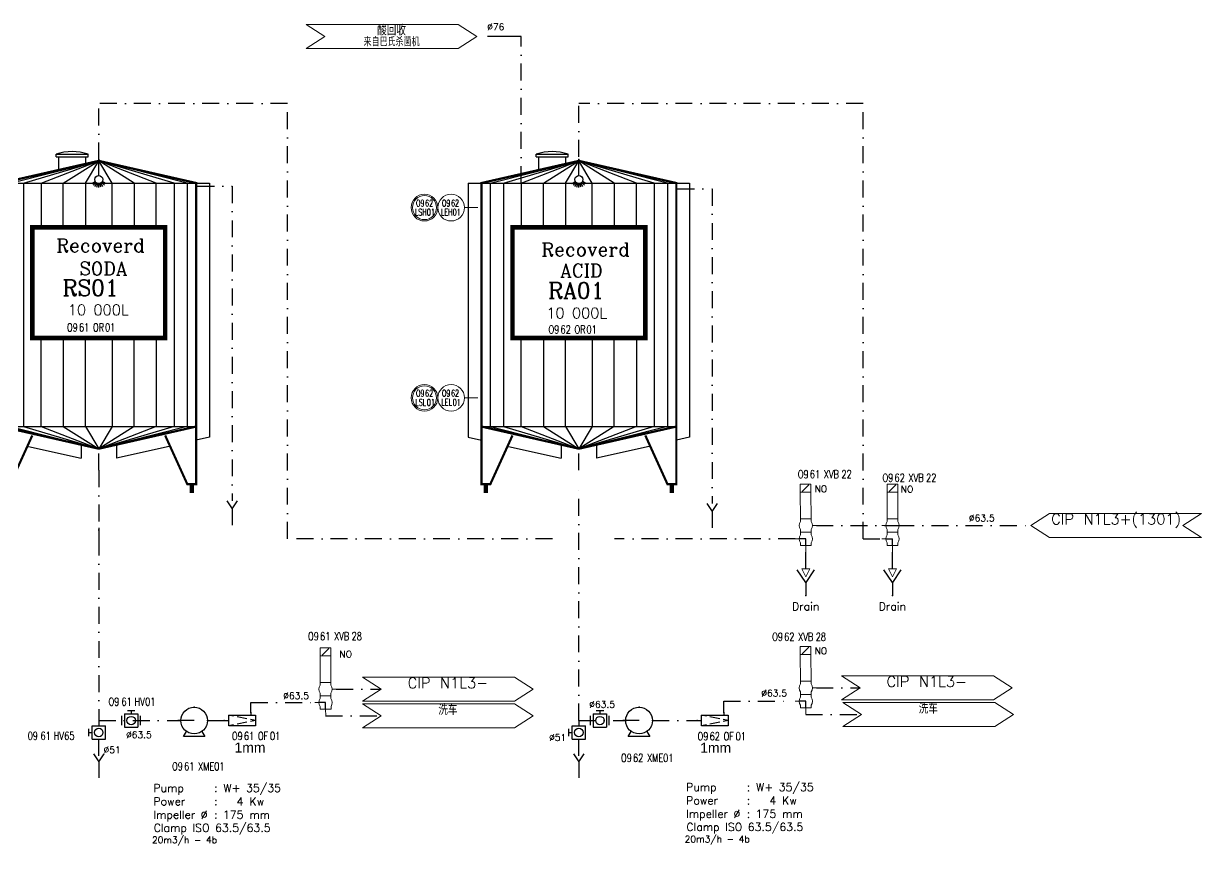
# Model space of a CAD drawing. Header units: inches. Extents: x 12106 to 13243, y 17488 to 18248.
# Drawn here: x 12801.8 to 13243.4, y 17585.4 to 17893.5 of the extents above; entities that cross this region are included whole.
import ezdxf
from ezdxf.enums import TextEntityAlignment as Align

# ---------------------------------------------------------------- set-up
doc = ezdxf.new("R2010")
doc.units = ezdxf.units.IN
doc.header["$MEASUREMENT"] = 0
for name, pattern in [('DASHDOT', [25.4, 12.7, -6.35, 0, -6.35]), ('DASHDOT2', [12.7, 6.35, -3.175, 0, -3.175]), ('DASHED2', [9.525, 6.35, -3.175])]:
    doc.linetypes.add(name, pattern=pattern)
for name, color, linetype in [('17 Pipe CIP', 4, 'DASHDOT'), ('19 Pipe Process', 30, 'Continuous'), ('CUVERIE', 7, 'Continuous'), ('MATERIEL-DIVERS', 7, 'Continuous'), ('POMPES', 7, 'Continuous'), ('POMPES-PROCESS', 7, 'Continuous'), ('REPERES', 7, 'Continuous'), ('techn-data', 7, 'Continuous'), ('TEXTES', 7, 'Continuous'), ('TUYAUTERIE-EAU UTILITES FROIDE', 142, 'Continuous'), ('TUYAUTERIE-EGOUT', 32, 'Continuous'), ('TUYAUTERIE-NEP', 4, 'DASHDOT2'), ('TUYAUTERIE-PROCESS', 30, 'Continuous'), ('TXT_ENG', 7, 'Continuous'), ('TXT_FR', 7, 'Continuous'), ('VANNES', 7, 'Continuous')]:
    doc.layers.add(name, color=color, linetype=linetype)
for name, color, linetype, lineweight in [('31 Equipment', 7, 'Continuous', 9), ('33 Instruments Labels', 7, 'Continuous', 9), ('43 TXT English', 7, 'Continuous', 9)]:
    doc.layers.add(name, color=color, linetype=linetype, lineweight=lineweight)
doc.layers.get('REPERES').off()
doc.styles.add('ROMANC', font='romanc')
doc.styles.add('ROMANS', font='ROMANS.SHX')
doc.styles.get("Standard").update_dxf_attribs({"font": 'arial.ttf'})
doc.styles.add('USER1', font='TXT.SHX', dxfattribs={"bigfont": 'gbcbig.shx'})

# ---------------------------------------------------------------- blocks, each defined once
blk = doc.blocks.new('TROU')
at = {"layer": 'CUVERIE'}
for p, q in [((-6, 4), (-6, 5)), ((-6, 5), (6, 5)), ((6, 4), (6, 5)), ((-6, 4), (6, 4)), ((-5, -1), (-5, 4)), ((5, 4), (5, 1))]:
    blk.add_line(p, q, dxfattribs=at)
blk.add_arc((0, -12.5), 18.5, 71.0754, 108.9246, dxfattribs=at)
blk = doc.blocks.new('SPB')
at = {"color": 7}
for p, q in [((0, -6), (0, 0)), ((-2.598, -9), (-1.302, -8.25)), ((-2.124, -9.624), (-1.062, -8.562)), ((-1.5, -10.098), (-0.75, -8.802)), ((1.5, -10.098), (0.75, -8.802)), ((2.124, -9.624), (1.062, -8.562)), ((2.598, -9), (1.302, -8.25)), ((-0.774, -10.398), (-0.39, -8.952)), ((0, -10.5), (0, -9)), ((0.774, -10.398), (0.39, -8.952))]:
    blk.add_line(p, q, dxfattribs=at)
blk.add_circle((0, -7.5), 1.5, dxfattribs=at)
at = {"color": 7, "extrusion": (0, 1, 0)}
blk.add_point((0, 0), dxfattribs=at)
blk = doc.blocks.new('12M3I')
at = {"color": 7}
for p, q in [((-33.2, 116.2), (0, 124.5)), ((-28.22, 116.2), (0, 124.5)), ((-21.58, 116.2), (0, 124.5)), ((-13.28, 116.2), (0, 124.5)), ((-4.98, 116.2), (0, 124.5)), ((4.98, 116.2), (0, 124.5)), ((13.28, 116.2), (0, 124.5)), ((21.58, 116.2), (0, 124.5)), ((28.22, 116.2), (0, 124.5)), ((33.2, 116.2), (0, 124.5)), ((-41.5, 116.2), (41.5, 116.2)), ((-41.5, 116.2), (-41.5, 20.92)), ((-33.2, 116.2), (-33.2, 24.9)), ((-28.22, 116.2), (-28.22, 24.9)), ((-21.58, 116.2), (-21.58, 99.6)), ((-13.28, 99.6), (-13.28, 116.2)), ((-4.98, 116.2), (-4.98, 99.6)), ((4.98, 99.6), (4.98, 116.2)), ((13.28, 116.2), (13.28, 99.6)), ((21.58, 99.6), (21.58, 116.2)), ((28.22, 116.2), (28.22, 24.9)), ((33.2, 116.2), (33.2, 24.9)), ((41.5, 116.2), (41.5, 20.92)), ((-21.58, 24.9), (-21.58, 58.1)), ((-13.28, 58.1), (-13.28, 24.9)), ((-4.98, 24.9), (-4.98, 58.1)), ((4.98, 58.1), (4.98, 24.9)), ((13.28, 24.9), (13.28, 58.1)), ((21.58, 58.1), (21.58, 24.9)), ((-36.52, 24.9), (36.52, 24.9)), ((-33.2, 24.9), (0, 16.6)), ((-28.22, 24.9), (0, 16.6)), ((-21.58, 24.9), (0, 16.6)), ((-13.28, 24.9), (0, 16.6)), ((-4.98, 24.9), (0, 16.6)), ((33.2, 24.9), (0, 16.6)), ((28.22, 24.9), (0, 16.6)), ((21.58, 24.9), (0, 16.6)), ((13.28, 24.9), (0, 16.6)), ((4.98, 24.9), (0, 16.6)), ((-41.5, 20.92), (-36.55, 19.8)), ((-6.64, 18.26), (-6.64, 13)), ((6.64, 18.26), (6.64, 13)), ((41.5, 20.92), (36.55, 19.8)), ((-26.36, 17.48), (-6.64, 13)), ((26.36, 17.48), (6.64, 13))]:
    blk.add_line(p, q, dxfattribs=at)
for points, const_width in [([(-24.9, 21.58), (-33.2, 3.32), (-36.52, 3.32), (-36.52, 116.2), (0, 124.5), (36.52, 116.2), (36.52, 3.32), (33.2, 3.32), (24.9, 21.58)], 0.83), ([(-36.52, 24.9), (0, 16.6), (36.52, 24.9)], 0.83), ([(-34.86, 3.32), (-34.86, 0)], 1.66), ([(34.86, 3.32), (34.86, 0)], 1.66)]:
    blk.add_lwpolyline(points, dxfattribs=dict(at, const_width=const_width))
at = {"color": 7, "const_width": 1.66}
blk.add_lwpolyline([(-24.9, 99.6), (24.9, 99.6), (24.9, 58.1), (-24.9, 58.1)], close=True, dxfattribs=at)
at = {"layer": 'TUYAUTERIE-PROCESS', "color": 7, "extrusion": (0, 1, 0)}
blk.add_point((0, 125), dxfattribs=at)
at = {"layer": 'TUYAUTERIE-PROCESS', "color": 2}
for p in [(0, 125), (0, 16.6)]:
    blk.add_point(p, dxfattribs=at)
at = {"layer": 'TUYAUTERIE-PROCESS', "color": 7, "extrusion": (0, -1, 0)}
blk.add_point((0, 16.6), dxfattribs=at)
at = {"layer": 'MATERIEL-DIVERS'}
blk.add_blockref('SPB', (0, 125), dxfattribs=at)
blk = doc.blocks.new('VALVBUTT A BRIDES')
at = {"layer": 'VANNES'}
for p, q in [((-3.5, -1.73), (-3.5, 1.74)), ((-2.5, 2.5), (-2.5, -2.5)), ((-2.5, 2.5), (2.5, 2.5)), ((-1.4, 3.77), (1.4, 3.77)), ((0, 3.77), (0, 2.5)), ((2.5, 2.5), (2.5, -2.5)), ((3.5, -1.73), (3.5, 1.74)), ((-2.5, -2.5), (2.5, -2.5))]:
    blk.add_line(p, q, dxfattribs=at)
blk.add_circle((0, 0), 1.6, dxfattribs=at)
blk = doc.blocks.new('PUMPCENP')
at = {"color": 7}
for p, q in [((0, 0), (-6, 0)), ((-4.04, -6), (-2.93, -4.05)), ((2.92, -4.06), (3.99, -6)), ((3.99, -6), (-4.04, -6))]:
    blk.add_line(p, q, dxfattribs=at)
blk.add_circle((0, 0), 5, dxfattribs=at)
at = {"color": 7, "extrusion": (1, 0, 0)}
blk.add_point((0, 5), dxfattribs=at)
at = {"color": 7, "extrusion": (-1, 0, 0)}
blk.add_point((-6, 0), dxfattribs=at)
at = {"color": 7, "extrusion": (0, 1, 0)}
blk.add_point((5, 0), dxfattribs=at)
blk = doc.blocks.new('APV-SIGN-ARW-DWG-1')
at = {"layer": '31 Equipment'}
for p, q in [((-32, 4.49), (25, 4.49)), ((-32, 4.49), (-25, 0)), ((25, 4.49), (32, 0)), ((-25, 0), (-32, -4.49)), ((32, 0), (25, -4.49)), ((-32, -4.49), (25, -4.49))]:
    blk.add_line(p, q, dxfattribs=at)
at = {"layer": '31 Equipment', "style": 'ROMANS', "width": 0.8}
for tag, p in [('TEXT1', (0, 0.37)), ('TEXT2', (0, -3.63))]:
    blk.add_attdef(tag, text='', height=3, dxfattribs=at).set_placement(p, align=Align.CENTER)
blk = doc.blocks.new('SFILT')
at = {"color": 7}
for p, q in [((-10, 0), (-8.33, 0)), ((1.67, 2), (-8.33, 2)), ((-8.33, 2), (-8.33, -2)), ((-6.5, 1.63), (-8.33, 2)), ((-1.5, 0.63), (-5.17, 1.37)), ((1.67, 0), (-0.17, 0.37)), ((1.67, 0), (-0.17, -0.37)), ((1.67, -2), (1.67, 2)), ((-6.5, -1.63), (-8.33, -2)), ((-8.33, -2), (1.67, -2)), ((-1.5, -0.63), (-5.17, -1.37)), ((0, -3), (0, -2))]:
    blk.add_line(p, q, dxfattribs=at)
at = {"color": 7, "extrusion": (-1, 0, 0)}
blk.add_point((-10, 0), dxfattribs=at)
at = {"color": 7, "extrusion": (0, -1, 0)}
blk.add_point((0, -3), dxfattribs=at)
blk = doc.blocks.new('APV-VLV-SSEAT-SW44-4')
at = {"layer": '31 Equipment', "ltscale": 38}
for p, q in [((1.25, 20.25), (-1.25, 17.75)), ((-4, 5), (-2.5, 5)), ((-2, 6.5), (-2, 7.5)), ((2, 6.5), (2, 7.5)), ((-4, 0), (-2.5, 0)), ((-2, 2.5), (-2, 3.5)), ((-2, 2.5), (2, 2.5)), ((-2, 1.5), (-2, 2.5)), ((2, 2.5), (2, 3.5)), ((2, 1.5), (2, 2.5)), ((-2, -2.5), (-2, -1.5)), ((-2, -2.5), (2, -2.5)), ((0, -5), (0, -2.5)), ((2, -2.5), (2, -1.5))]:
    blk.add_line(p, q, dxfattribs=at)
at = {"layer": '31 Equipment', "lineweight": 30}
for p, q in [((-2.5, 5), (2.5, 5)), ((-2.5, 0), (0, 0)), ((0, -2.5), (0, 0))]:
    blk.add_line(p, q, dxfattribs=at)
at = {"layer": '31 Equipment'}
blk.add_line((2.5, 5), (4, 5), dxfattribs=at)
at = {"layer": '31 Equipment', "ltscale": 38}
for points in [[(-2, 17.5), (2, 17.5), (2, 20.5), (-2, 20.5)], [(-2, 7.5), (2, 7.5), (2, 17.5), (-2, 17.5)]]:
    blk.add_lwpolyline(points, close=True, dxfattribs=at)
for centre, start, end in [((0, 5), 143.1301, 216.8699), ((0, 5), 323.1301, 36.8699), ((0, 0), 143.1301, 216.8699), ((0, 0), 323.1301, 36.8699)]:
    blk.add_arc(centre, 2.5, start, end, dxfattribs=at)
blk = doc.blocks.new('EGOUT')
at = {"color": 7}
for p, q in [((-3.2, 9.61), (0, 4.81)), ((0, 4.81), (3.2, 9.61)), ((0, 4.81), (0, 0))]:
    blk.add_line(p, q, dxfattribs=at)
at = {"color": 7, "extrusion": (0, -1, 0)}
blk.add_point((0, 0), dxfattribs=at)
at = {"layer": 'POMPES-PROCESS', "style": 'ROMANS'}
blk.add_attdef('EGOUT', text='', height=3, dxfattribs=at).set_placement((0, -4), align=Align.MIDDLE)
blk = doc.blocks.new('APV-SIGN-ARW-FLOW-1')
at = {"layer": '31 Equipment'}
for p, q in [((-1.5, -1.5), (-1.5, 1.5)), ((-1.5, 1.5), (1.5, 0)), ((1.5, 0), (-1.5, -1.5))]:
    blk.add_line(p, q, dxfattribs=at)
blk = doc.blocks.new('APV-VLV-SSEAT-SW43-41')
at = {"layer": '31 Equipment', "ltscale": 38}
for p, q in [((1.25, 20.25), (-1.25, 17.75)), ((-2, 7.5), (-2, 6.5)), ((2, 7.5), (2, 6.5)), ((2.5, 5), (4, 5)), ((-2.5, 0), (-4, 0)), ((-2, 2.5), (-2, 3.5)), ((-2, 2.5), (2, 2.5)), ((-2, 2.5), (-2, 1.5)), ((2, 2.5), (2, 3.5)), ((2, 2.5), (2, 1.5)), ((-2, -1.5), (-2, -2.5)), ((-2, -2.5), (2, -2.5)), ((0, -2.5), (0, -5)), ((2, -1.5), (2, -2.5))]:
    blk.add_line(p, q, dxfattribs=at)
at = {"layer": '31 Equipment', "lineweight": 30}
for p, q in [((0, 0), (-2.5, 0)), ((0, -2.5), (0, 0))]:
    blk.add_line(p, q, dxfattribs=at)
at = {"layer": '31 Equipment', "ltscale": 38}
for points in [[(-2, 17.5), (2, 17.5), (2, 20.5), (-2, 20.5)], [(-2, 7.5), (2, 7.5), (2, 17.5), (-2, 17.5)]]:
    blk.add_lwpolyline(points, close=True, dxfattribs=at)
for centre, start, end in [((0, 5), 143.1301, 216.8699), ((0, 5), 323.1301, 36.8699), ((0, 0), 143.1301, 216.8699), ((0, 0), 323.1301, 36.8699)]:
    blk.add_arc(centre, 2.5, start, end, dxfattribs=at)
blk = doc.blocks.new('APV-INS-M-L-LE1')
at = {"layer": '31 Equipment', "color": 7}
blk.add_line((0, -5), (0, -10), dxfattribs=at)
blk.add_circle((0, 0), 5, dxfattribs=at)
blk = doc.blocks.new('APV-INS-F-L-LS')
at = {"layer": '31 Equipment'}
for radius in [5, 4.5]:
    blk.add_circle((0, 0), radius, dxfattribs=at)
at = {"layer": '33 Instruments Labels', "style": 'ROMANS', "width": 0.8}
blk.add_attdef('LS?', text='', height=3, dxfattribs=at).set_placement((0, 0), align=Align.MIDDLE)
blk = doc.blocks.new('REPINS2')
at = {"layer": 'TEXTES', "style": 'ROMANS', "width": 0.7}
for tag, p in [('ZONE', (-3.35, 0.8)), ('SOUSZONE', (0.05, 0.8)), ('NUM', (0.7, -2.6))]:
    blk.add_attdef(tag, p, '', height=2.5, dxfattribs=at)
blk.add_attdef('ELEMENT', text='', height=2.5, dxfattribs=at).set_placement((-1.56, -2.59), align=Align.CENTER)
blk = doc.blocks.new('REPNORM')
at = {"layer": 'TEXTES', "style": 'ROMANS', "width": 0.75}
for tag, p in [('ZONE', (-9.75, -1.25)), ('SOUSZONE', (-5.25, -1.25)), ('ELEMENT', (0, -1.25)), ('NUM', (4.5, -1.25))]:
    blk.add_attdef(tag, p, '', height=3, dxfattribs=at)
blk = doc.blocks.new('TEXT-PUMP_caract_ANGLAIS')
at = {"layer": 'techn-data', "style": 'ROMANS'}
for s, p in [('Pump', (-22, 9)), ('Power', (-22, 4)), ('Kw', (14, 4)), ('Impeller %%C', (-22, -1)), ('mm', (14, -1))]:
    blk.add_text(s, height=3, dxfattribs=at).set_placement(p)
for p in [(2, 9), (2, 4), (2, -1)]:
    blk.add_text(':', height=3, dxfattribs=at).set_placement(p, align=Align.RIGHT)
blk.add_attdef('Type', (4.23, 9), '', height=3, dxfattribs=at)
for tag, p in [('Pui', (11.76, 4)), ('Dia', (11.76, -1))]:
    blk.add_attdef(tag, text='', height=3, dxfattribs=at).set_placement(p, align=Align.RIGHT)
blk = doc.blocks.new('A$C2FB17F40')
at = {"layer": 'VANNES'}
for p, q in [((0, 2.1), (0, 4.9)), ((1.26, 6), (6.26, 6)), ((1.26, 1), (1.26, 6)), ((6.26, 1), (6.26, 6)), ((0, 3.5), (1.26, 3.5)), ((1.26, 1), (6.26, 1))]:
    blk.add_line(p, q, dxfattribs=at)
blk.add_circle((3.76, 3.5), 1.6, dxfattribs=at)

msp = doc.modelspace()

# ---------------------------------------------------------------- linework, layer by layer
at = {"layer": '17 Pipe CIP'}
msp.add_line((12988.42, 17888.63), (12971.78, 17888.63), dxfattribs=at)
at = {"layer": 'MATERIEL-DIVERS'}
for p, q in [((12828, 17619.64), (12830, 17616.64)), ((12830, 17616.64), (12832, 17619.64)), ((13008, 17619.64), (13010, 17616.64)), ((13010, 17616.64), (13012, 17619.64)), ((12830, 17616.64), (12830, 17610.64)), ((13010, 17616.64), (13010, 17610.64))]:
    msp.add_line(p, q, dxfattribs=at)
at = {"layer": 'TUYAUTERIE-EGOUT'}
for p, q in [((13095.02, 17689.06), (13095.02, 17695.31)), ((13127.52, 17689.06), (13127.52, 17695.31)), ((12830, 17618.93), (12830, 17625.2)), ((13010, 17618.93), (13010, 17625.2))]:
    msp.add_line(p, q, dxfattribs=at)
at = {"layer": 'TUYAUTERIE-NEP'}
for p, q in [((12988.42, 17833.68), (12988.42, 17888.63)), ((12830, 17842.48), (12830, 17863.45)), ((13010, 17843.48), (13009.99, 17863.5)), ((12867, 17832.48), (12880, 17832.48)), ((12880, 17832.48), (12880, 17714.48)), ((13047, 17831.48), (13060, 17831.48)), ((13060, 17831.48), (13060, 17713.48)), ((12830, 17725.98), (12830, 17733.73)), ((13010, 17725.98), (13010, 17733.48)), ((12830, 17725.98), (12830, 17632.16)), ((13010, 17632.16), (13010, 17718.98)), ((12878, 17714.48), (12880, 17711.48)), ((12880, 17711.48), (12882, 17714.48)), ((12880, 17711.48), (12880, 17705.48)), ((13058, 17713.48), (13060, 17710.48)), ((13060, 17710.48), (13062, 17713.48)), ((13060, 17710.48), (13060, 17704.48)), ((12830, 17704.42), (12830, 17699.42)), ((13099.02, 17705.31), (13125.02, 17705.31)), ((13129.37, 17705.31), (13179.37, 17705.31)), ((13116.52, 17700.31), (13123.52, 17700.31)), ((12919.06, 17643.93), (12935.89, 17643.93)), ((13099.02, 17644.4), (13115.4, 17644.4)), ((12887.08, 17635.16), (12887.08, 17638.92)), ((12887.08, 17638.92), (12911.07, 17638.92)), ((13064.28, 17635.16), (13064.28, 17639.39)), ((13064.28, 17639.39), (13087.36, 17639.39)), ((12830, 17632.16), (12830, 17630.2)), ((12830, 17632.16), (12860.78, 17632.16)), ((12870.78, 17632.16), (12878.75, 17632.16)), ((12915.07, 17633.92), (12935.6, 17633.92)), ((13010, 17632.16), (13010, 17630.2)), ((13010, 17632.16), (13027.55, 17632.16)), ((13037.55, 17632.16), (13055.11, 17632.16)), ((13095.02, 17634.39), (13115.98, 17634.39))]:
    msp.add_line(p, q, dxfattribs=at)
for points in [[(13000.07, 17700.31), (12900.73, 17700.31), (12900.73, 17863.45), (12830, 17863.45)], [(13116.52, 17700.31), (13116.52, 17863.54), (13009.97, 17863.5)], [(13091.02, 17700.31), (13023.29, 17700.31)]]:
    msp.add_lwpolyline(points, dxfattribs=at)

# ---------------------------------------------------------------- block references
at = {"layer": '19 Pipe Process'}
for p in [(12830, 17717.48), (13010, 17717.48)]:
    msp.add_blockref('12M3I', p, dxfattribs=at)
at = {"layer": '33 Instruments Labels'}
for p in [(12952.1, 17824.46), (12952.1, 17753.16)]:
    msp.add_blockref('APV-INS-F-L-LS', p, dxfattribs=at)
at = {"layer": '33 Instruments Labels', "rotation": 90}
for p in [(12962.1, 17824.46), (12962.1, 17753.16)]:
    msp.add_blockref('APV-INS-M-L-LE1', p, dxfattribs=at)
at = {"layer": '43 TXT English'}
for p in [(12872.5, 17596.38), (13072.2, 17596.71)]:
    msp.add_blockref('TEXT-PUMP_caract_ANGLAIS', p, dxfattribs=at).add_auto_attribs({'Dia': '175', 'Pui': '4', 'Type': 'W+ 35/35'})
at = {"layer": 'MATERIEL-DIVERS'}
ref = msp.add_blockref('APV-SIGN-ARW-DWG-1', (12939.77, 17888.63), dxfattribs=at)
ref.add_attrib('TEXT1', '酸回收', dxfattribs={"layer": '31 Equipment', "height": 4, "style": 'USER1'}).set_placement((12939.77, 17889.01), align=Align.CENTER)
ref.add_attrib('TEXT2', '来自巴氏杀菌机', dxfattribs={"layer": '31 Equipment', "height": 3, "style": 'USER1'}).set_placement((12939.77, 17885.01), align=Align.CENTER)
for p in [(12820, 17839.48), (13000, 17839.48)]:
    msp.add_blockref('TROU', p, dxfattribs=at)
ref = msp.add_blockref('APV-SIGN-ARW-DWG-1', (13211.38, 17705.31), dxfattribs=dict(at, xscale=-1))
ref.add_attrib('TEXT1', 'CIP N1L3+(1301)', dxfattribs={"layer": '31 Equipment', "height": 4, "style": 'USER1'}).set_placement((13211.38, 17705.69), align=Align.CENTER)
at = {"layer": 'MATERIEL-DIVERS', "xscale": -1}
for name, p, rotation in [('APV-SIGN-ARW-FLOW-1', (13095.02, 17687.56), 90), ('APV-SIGN-ARW-FLOW-1', (13127.52, 17687.56), 90), ('SFILT', (12887.08, 17632.16), 180), ('SFILT', (13064.28, 17632.16), 180)]:
    msp.add_blockref(name, p, dxfattribs=dict(at, rotation=rotation))
at = {"layer": 'MATERIEL-DIVERS'}
ref = msp.add_blockref('EGOUT', (13095.02, 17679.06), dxfattribs=dict(at, xscale=-1))
ref.add_attrib('EGOUT', 'Drain', dxfattribs={"layer": 'POMPES-PROCESS', "height": 3, "style": 'ROMANS'}).set_placement((13095.02, 17675.06), align=Align.MIDDLE)
ref = msp.add_blockref('EGOUT', (13127.52, 17679.06), dxfattribs=dict(at, xscale=-1))
ref.add_attrib('EGOUT', 'Drain', dxfattribs={"layer": 'POMPES-PROCESS', "height": 3, "style": 'ROMANS'}).set_placement((13127.52, 17675.06), align=Align.MIDDLE)
ref = msp.add_blockref('APV-SIGN-ARW-DWG-1', (12960.89, 17643.93), dxfattribs=at)
ref.add_attrib('TEXT1', 'CIP N1L3-', dxfattribs={"layer": '31 Equipment', "height": 4, "style": 'USER1'}).set_placement((12960.89, 17644.3), align=Align.CENTER)
ref = msp.add_blockref('APV-SIGN-ARW-DWG-1', (13140.4, 17644.4), dxfattribs=at)
ref.add_attrib('TEXT1', 'CIP N1L3-', dxfattribs={"layer": '31 Equipment', "height": 4, "style": 'USER1'}).set_placement((13140.4, 17644.77), align=Align.CENTER)
ref = msp.add_blockref('APV-SIGN-ARW-DWG-1', (12960.89, 17633.92), dxfattribs=at)
ref.add_attrib('TEXT1', '洗车', dxfattribs={"layer": '31 Equipment', "height": 4, "style": 'USER1'}).set_placement((12960.89, 17634.3), align=Align.CENTER)
ref = msp.add_blockref('APV-SIGN-ARW-DWG-1', (13140.98, 17634.39), dxfattribs=at)
ref.add_attrib('TEXT1', '洗车', dxfattribs={"layer": '31 Equipment', "height": 4, "style": 'USER1'}).set_placement((13140.98, 17634.77), align=Align.CENTER)
at = {"layer": 'POMPES'}
for p in [(12865.78, 17632.16), (13032.55, 17632.16)]:
    msp.add_blockref('PUMPCENP', p, dxfattribs=at)
at = {"layer": 'REPERES'}
for name, p, values in [('REPINS2', (12952.29, 17824.1), {'ZONE': 'O9', 'SOUSZONE': '62', 'NUM': '01', 'ELEMENT': 'LSH'}), ('REPINS2', (12962.02, 17824.11), {'ZONE': 'O9', 'SOUSZONE': '62', 'NUM': '01', 'ELEMENT': 'LEH'}), ('REPNORM', (12827.85, 17779.3), {'ZONE': 'O9', 'SOUSZONE': '61', 'ELEMENT': 'OR', 'NUM': '01'}), ('REPNORM', (13008.36, 17778.52), {'ZONE': 'O9', 'SOUSZONE': '62', 'ELEMENT': 'OR', 'NUM': '01'}), ('REPINS2', (12952.29, 17752.8), {'ZONE': 'O9', 'SOUSZONE': '62', 'NUM': '01', 'ELEMENT': 'LSL'}), ('REPINS2', (12962.02, 17752.81), {'ZONE': 'O9', 'SOUSZONE': '62', 'NUM': '01', 'ELEMENT': 'LEL'}), ('REPNORM', (13035.54, 17617.92), {'ZONE': 'O9', 'SOUSZONE': '62', 'ELEMENT': 'XME', 'NUM': ' 01'}), ('REPNORM', (12867.25, 17614.75), {'ZONE': 'O9', 'SOUSZONE': '61', 'ELEMENT': 'XME', 'NUM': ' 01'})]:
    msp.add_blockref(name, p, dxfattribs=at).add_auto_attribs(values)
ref = msp.add_blockref('REPNORM', (13101.83, 17724.27), dxfattribs=at)
ref.add_attrib('ZONE', 'O9', (13092.08, 17723.02), dxfattribs={"layer": 'TEXTES', "height": 3, "style": 'ROMANS', "width": 0.75})
ref.add_attrib('SOUSZONE', '61', (13096.58, 17723.02), dxfattribs={"layer": 'TEXTES', "height": 3, "style": 'ROMANS', "width": 0.75})
ref.add_attrib('ELEMENT', 'XVB', (13101.83, 17723.02), dxfattribs={"layer": 'TEXTES', "height": 3, "style": 'ROMANS', "width": 0.75})
ref.add_attrib('NUM', '22', (13108.42, 17723.02), dxfattribs={"layer": 'TEXTES', "height": 3, "style": 'ROMANS', "width": 0.75})
ref = msp.add_blockref('REPNORM', (13133.57, 17722.94), dxfattribs=at)
ref.add_attrib('ZONE', 'O9', (13123.82, 17721.69), dxfattribs={"layer": 'TEXTES', "height": 3, "style": 'ROMANS', "width": 0.75})
ref.add_attrib('SOUSZONE', '62', (13128.32, 17721.69), dxfattribs={"layer": 'TEXTES', "height": 3, "style": 'ROMANS', "width": 0.75})
ref.add_attrib('ELEMENT', 'XVB', (13133.57, 17721.69), dxfattribs={"layer": 'TEXTES', "height": 3, "style": 'ROMANS', "width": 0.75})
ref.add_attrib('NUM', '22', (13140.16, 17721.69), dxfattribs={"layer": 'TEXTES', "height": 3, "style": 'ROMANS', "width": 0.75})
ref = msp.add_blockref('REPNORM', (12918.21, 17663.53), dxfattribs=at)
ref.add_attrib('ZONE', 'O9', (12908.46, 17662.28), dxfattribs={"layer": 'TEXTES', "height": 3, "style": 'ROMANS', "width": 0.75})
ref.add_attrib('SOUSZONE', '61', (12912.96, 17662.28), dxfattribs={"layer": 'TEXTES', "height": 3, "style": 'ROMANS', "width": 0.75})
ref.add_attrib('ELEMENT', 'XVB', (12918.21, 17662.28), dxfattribs={"layer": 'TEXTES', "height": 3, "style": 'ROMANS', "width": 0.75})
ref.add_attrib('NUM', '28', (12924.8, 17662.28), dxfattribs={"layer": 'TEXTES', "height": 3, "style": 'ROMANS', "width": 0.75})
ref = msp.add_blockref('REPNORM', (13092.2, 17663.33), dxfattribs=at)
ref.add_attrib('ZONE', 'O9', (13082.45, 17662.08), dxfattribs={"layer": 'TEXTES', "height": 3, "style": 'ROMANS', "width": 0.75})
ref.add_attrib('SOUSZONE', '62', (13086.95, 17662.08), dxfattribs={"layer": 'TEXTES', "height": 3, "style": 'ROMANS', "width": 0.75})
ref.add_attrib('ELEMENT', 'XVB', (13092.2, 17662.08), dxfattribs={"layer": 'TEXTES', "height": 3, "style": 'ROMANS', "width": 0.75})
ref.add_attrib('NUM', '28', (13098.78, 17662.08), dxfattribs={"layer": 'TEXTES', "height": 3, "style": 'ROMANS', "width": 0.75})
ref = msp.add_blockref('REPNORM', (12843.43, 17638.99), dxfattribs=at)
ref.add_attrib('ZONE', 'O9', (12833.68, 17637.74), dxfattribs={"layer": 'TEXTES', "height": 3, "style": 'ROMANS', "width": 0.75})
ref.add_attrib('SOUSZONE', '61', (12838.5, 17637.74), dxfattribs={"layer": 'TEXTES', "height": 3, "style": 'ROMANS', "width": 0.75})
ref.add_attrib('ELEMENT', 'HV', (12843.43, 17637.74), dxfattribs={"layer": 'TEXTES', "height": 3, "style": 'ROMANS', "width": 0.75})
ref.add_attrib('NUM', '01', (12847.39, 17637.74), dxfattribs={"layer": 'TEXTES', "height": 3, "style": 'ROMANS', "width": 0.75})
ref = msp.add_blockref('REPNORM', (12813.1, 17626.19), dxfattribs=at)
ref.add_attrib('ZONE', '09', (12803.35, 17624.94), dxfattribs={"layer": 'TEXTES', "height": 3, "style": 'ROMANS', "width": 0.75})
ref.add_attrib('SOUSZONE', '61', (12808.17, 17624.94), dxfattribs={"layer": 'TEXTES', "height": 3, "style": 'ROMANS', "width": 0.75})
ref.add_attrib('ELEMENT', 'HV', (12813.1, 17624.94), dxfattribs={"layer": 'TEXTES', "height": 3, "style": 'ROMANS', "width": 0.75})
ref.add_attrib('NUM', '65', (12817.06, 17624.94), dxfattribs={"layer": 'TEXTES', "height": 3, "style": 'ROMANS', "width": 0.75})
at = {"layer": 'REPERES', "linetype": 'DASHED2'}
for p, values in [((12889.69, 17626.14), {'ZONE': 'O9', 'SOUSZONE': '61', 'ELEMENT': 'OF', 'NUM': '01'}), ((13064.26, 17626.04), {'ZONE': 'O9', 'SOUSZONE': '62', 'ELEMENT': 'OF', 'NUM': '01'})]:
    msp.add_blockref('REPNORM', p, dxfattribs=at).add_auto_attribs(values)
at = {"layer": 'TUYAUTERIE-EAU UTILITES FROIDE'}
for p in [(12826.23, 17624.2), (13006.23, 17624.2)]:
    msp.add_blockref('A$C2FB17F40', p, dxfattribs=at)
at = {"layer": 'VANNES', "rotation": 0.03173430146258912}
for p in [(13095.02, 17700.31), (12915.07, 17638.92), (13095.02, 17639.39)]:
    msp.add_blockref('APV-VLV-SSEAT-SW43-41', p, dxfattribs=at)
at = {"layer": 'VANNES'}
for name, p in [('APV-VLV-SSEAT-SW44-4', (13127.52, 17700.31)), ('VALVBUTT A BRIDES', (12842.14, 17632.15)), ('VALVBUTT A BRIDES', (13017.91, 17632.15))]:
    msp.add_blockref(name, p, dxfattribs=at)

# ---------------------------------------------------------------- texts
at = {"layer": '43 TXT English', "color": 1}
for p in [(12880.88, 17623.94), (13055.45, 17623.84)]:
    msp.add_text('1mm', height=3.75, dxfattribs=at).set_placement(p, align=Align.TOP_LEFT)
at = {"layer": 'techn-data', "style": 'ROMANS'}
for s, p in [('%%C76', (12978.85, 17892.21)), ('NO', (13100.7, 17719)), ('NO', (13133.02, 17718.91)), ('%%C63.5', (13161.04, 17708.1)), ('NO', (12922.61, 17657.08)), ('NO', (13100.69, 17658.27)), ('%%C63.5', (12903.98, 17641.5)), ('%%C63.5', (13083.2, 17642.45)), ('%%C63.5', (13018.7, 17638.23)), ('%%C63.5', (12845.05, 17626.84)), ('%%C51', (13002.03, 17625.85)), ('%%C51', (12835.01, 17621.18))]:
    msp.add_text(s, height=2.5, dxfattribs=at).set_placement(p, align=Align.MIDDLE_CENTER)
for p in [(12849.96, 17586.19), (13049.66, 17586.51)]:
    msp.add_text('20m3/h - 4b', height=2.5, dxfattribs=at).set_placement(p)
at = {"layer": 'TXT_ENG', "style": 'ROMANC'}
for s, height, p in [('Recoverd', 5, (12830.71, 17810.26)), ('Recoverd', 5, (13012.55, 17808.77)), ('SODA ', 5, (12833.44, 17801.61)), ('ACID ', 5, (13012.66, 17800.83)), ('10 000L', 4, (12829.8, 17786.12)), ('10 000L', 4, (13009.2, 17784.95))]:
    msp.add_text(s, height=height, dxfattribs=at).set_placement(p, align=Align.MIDDLE)
at = {"layer": 'TXT_FR', "style": 'ROMANS'}
for p in [(12850.59, 17590.46), (13050.29, 17590.78)]:
    msp.add_text('Clamp ISO 63.5/63.5', height=3, dxfattribs=at).set_placement(p)
at = {"layer": 'TXT_FR', "char_height": 6, "width": 112.5, "attachment_point": 5, "style": 'ROMANC'}
for s, insert in [('RS01', (12826.9, 17794.41)), ('RA01', (13008.99, 17793.41))]:
    msp.add_mtext(s, dxfattribs=dict(at, insert=insert))

doc.saveas('drawing.dxf')
